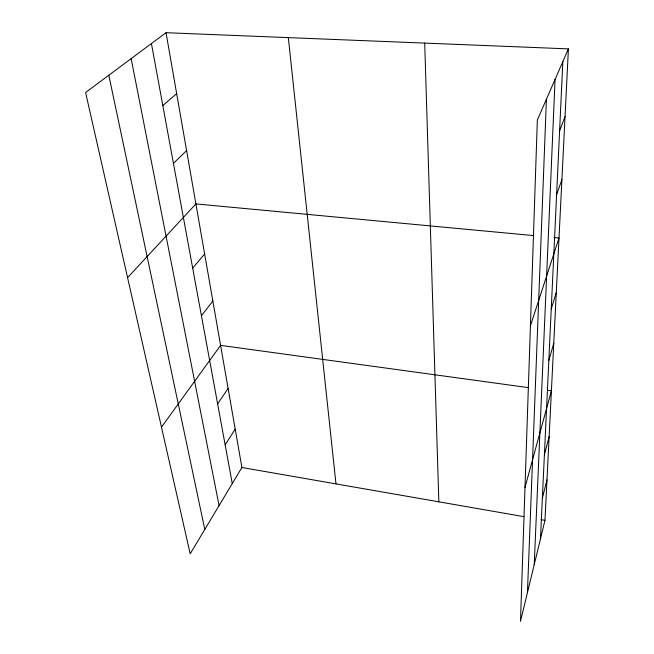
<?xml version="1.0" encoding="UTF-8"?>
<svg xmlns="http://www.w3.org/2000/svg" width="654" height="654" viewBox="0 0 654 654"><rect width="100%" height="100%" fill="white"/><g stroke="black" fill="none" stroke-linecap="round" stroke-linejoin="round"><path stroke-width="0.98" d="M527.443 592.614L546.425 99.204M534.22 564.672L555.066 79.412M540.449 538.986L562.849 61.607M568.408 48.878L537.351 119.976L520.494 621.3L544.97 520.322L568.408 48.878L166.026 32.7L85.592 92.508L190.2 553.799L241.898 467.496L166.026 32.7M542.362 498.234L546.989 479.807M544.398 454.832L549.131 436.717M524.99 487.459L551.412 390.781L547.398 390.234M548.829 360.452L553.774 343.211M551.24 309.04L556.301 292.387M530.427 325.823L559.006 237.974L553.971 237.5M556.603 194.622L561.909 179.564M559.603 130.71L565.031 116.706M225.164 444.9L235.195 429.081M217.635 403.943L228.099 388.435M161.481 427.152L220.586 345.369L528.326 387.618M201.424 315.71L212.844 301.036M192.685 268.124L204.637 253.973M127.579 277.648L195.898 203.917L533.803 235.612M173.433 163.361L186.594 150.592M162.813 105.539L176.654 93.645M241.898 467.496L524.018 516.668M540.981 519.628L544.97 520.322M108.809 75.243L204.792 529.446M131.143 58.639L219.074 505.591M151.426 43.556L232.268 483.568M288.324 37.621L335.976 483.895M424.699 43.099L438.842 501.822"/></g></svg>
